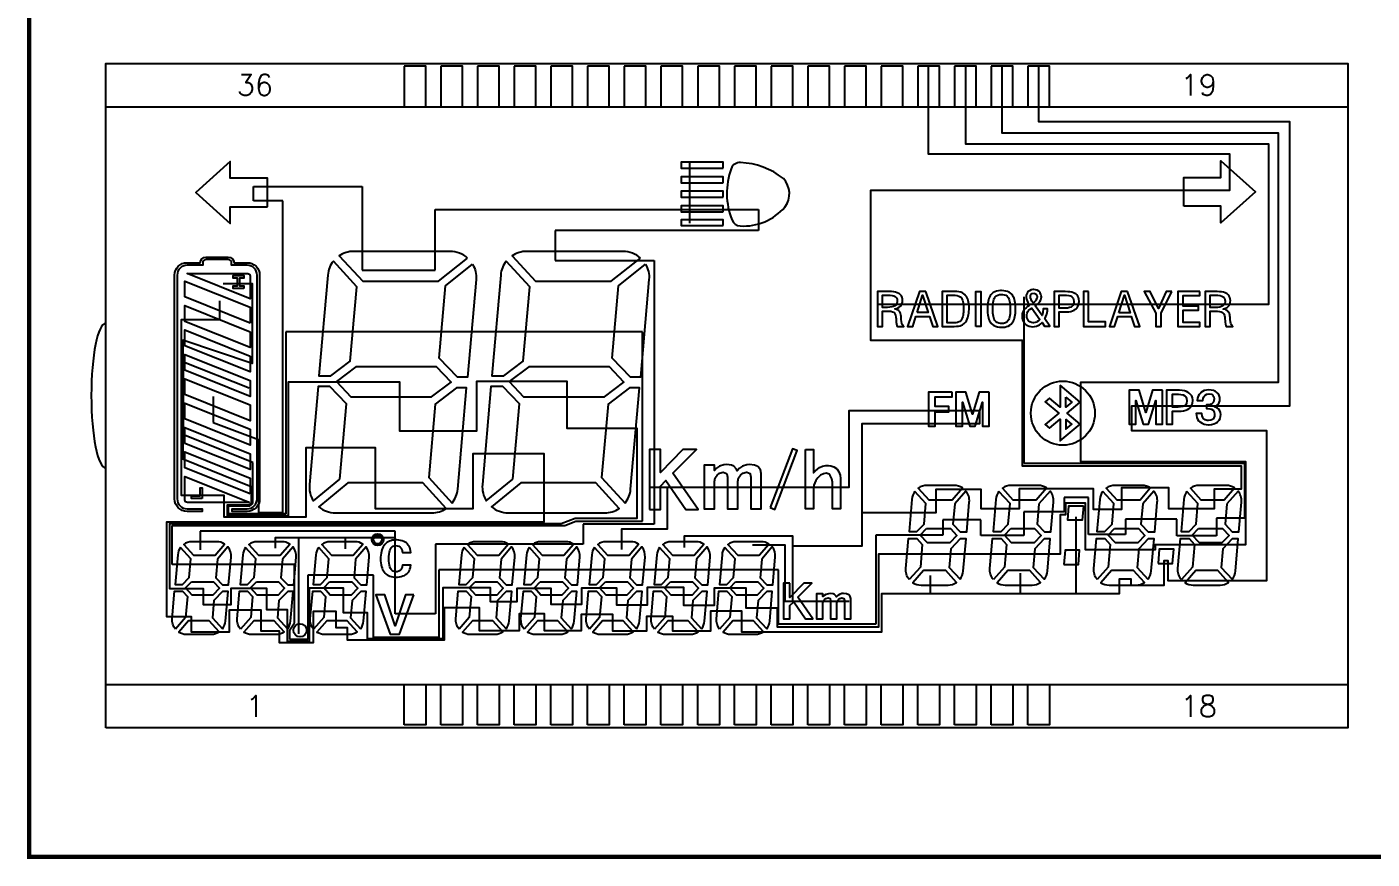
# Model space of a CAD drawing. Extents: x -1388 to 1427, y 183 to 486.
# Drawn here: x 1055.6 to 1148.7, y 219.3 to 276.9 of the extents above; entities that cross this region are included whole.
import ezdxf
from ezdxf.enums import TextEntityAlignment as Align

# ---------------------------------------------------------------- set-up
doc = ezdxf.new("R2010")
doc.units = 0
doc.header["$LTSCALE"] = 3
doc.layers.get('0').update_dxf_attribs({"linetype": 'CONTINUOUS'})
doc.layers.add('COM', color=2, linetype='CONTINUOUS')
doc.styles.add('ROMANS', font='romans.shx')

msp = doc.modelspace()

# ---------------------------------------------------------------- linework, layer by layer
for p, q in [((1061.035, 271.407), (1147.035, 271.407)), ((1061.035, 231.407), (1147.035, 231.407))]:
    msp.add_line(p, q)
for points, format in [([(1222.248, 219.474, 0.313, 0.313, 0), (1222.248, 334.392, 0.313, 0.313, 0), (1055.735, 334.392, 0.313, 0.313, 0), (1055.735, 219.474, 0.313, 0.313, 0)], "xyseb"), ([(1104.393, 263.56, 0.289603), (1104.956, 263.153, 0.235079), (1108.054, 264.464, 0.366318), (1107.947, 266.44, 0.156472), (1104.975, 267.544, 0.327663), (1104.335, 267.117, 0.184833)], "xyb"), ([(1066.667, 260.61), (1067.571, 260.61, -0.399786), (1067.98, 261), (1069.518, 261, -0.399786), (1069.928, 260.61), (1070.832, 260.61, -0.414214), (1071.692, 259.75), (1071.692, 244.25, -0.414214), (1070.832, 243.39), (1069.779, 243.39), (1069.779, 243.569), (1070.832, 243.569, 0.414214), (1071.513, 244.25), (1071.513, 259.75, 0.414214), (1070.832, 260.431), (1069.749, 260.431), (1069.749, 260.59, 0.414214), (1069.518, 260.821), (1067.98, 260.821, 0.414214), (1067.749, 260.59), (1067.749, 260.431), (1066.667, 260.431, 0.414214), (1065.986, 259.75), (1065.986, 244.25, 0.414214), (1066.667, 243.569), (1067.72, 243.569), (1067.72, 243.39), (1066.667, 243.39, -0.414214), (1065.807, 244.25), (1065.807, 259.75, -0.414214)], "xyb"), ([(1086.085, 260.931, 0.185305), (1084.884, 261.392), (1078.197, 261.392, 0.147908), (1077.201, 261.091), (1078.825, 259.32), (1084.064, 259.32)], "xyb"), ([(1098.057, 260.931, 0.185305), (1096.855, 261.392), (1090.168, 261.392, 0.147908), (1089.172, 261.091), (1090.796, 259.32), (1096.036, 259.32)], "xyb"), ([(1071.033, 259.688), (1071.033, 258.113), (1066.665, 259.856, -0.034785), (1066.688, 259.858), (1070.863, 259.858, -0.414214)], "xyb"), ([(1076.794, 260.718, 0.147873), (1076.407, 259.752), (1075.797, 252.784), (1076.617, 252.784), (1077.967, 253.801), (1078.417, 258.946)], "xyb"), ([(1086.434, 260.502, -0.155286), (1086.673, 259.439), (1086.081, 252.672), (1085.382, 252.672), (1084.117, 254.008), (1084.554, 259.003)], "xyb"), ([(1088.765, 260.718, 0.147873), (1088.378, 259.752), (1087.769, 252.784), (1088.589, 252.784), (1089.938, 253.801), (1090.389, 258.946)], "xyb"), ([(1098.406, 260.502, -0.155286), (1098.644, 259.439), (1098.052, 252.672), (1097.354, 252.672), (1096.089, 254.008), (1096.526, 259.003)], "xyb"), ([(1077.252, 245.629), (1077.707, 250.83), (1076.555, 252.046), (1075.733, 252.046), (1075.138, 245.244, 0.165051), (1075.412, 244.122)], "xyb"), ([(1085.017, 243.965, 0.147891), (1085.404, 244.931), (1086.016, 251.934), (1085.321, 251.934), (1083.838, 250.817), (1083.394, 245.737)], "xyb"), ([(1089.223, 245.629), (1089.678, 250.83), (1088.527, 252.046), (1087.704, 252.046), (1087.109, 245.244, 0.165051), (1087.383, 244.122)], "xyb"), ([(1096.989, 243.965, 0.147891), (1097.375, 244.931), (1097.988, 251.934), (1097.292, 251.934), (1095.81, 250.817), (1095.365, 245.737)], "xyb"), ([(1066.688, 244.009, -0.414214), (1066.518, 244.179), (1066.518, 245.817), (1070.96, 244.04, -0.154122), (1070.863, 244.009)], "xyb"), ([(1082.986, 245.363), (1077.8, 245.363), (1075.777, 243.707, 0.175427), (1076.927, 243.291), (1083.614, 243.291, 0.147891), (1084.61, 243.592)], "xyb"), ([(1094.958, 245.363), (1089.772, 245.363), (1087.749, 243.707, 0.175427), (1088.899, 243.291), (1095.586, 243.291, 0.147891), (1096.581, 243.592)], "xyb"), ([(1118.017, 244.197), (1119.625, 244.197), (1120.338, 245.022, 0.144169), (1119.763, 245.192), (1117.898, 245.192, 0.154794), (1117.286, 244.998)], "xyb"), ([(1123.842, 244.197), (1125.45, 244.197), (1126.163, 245.022, 0.144169), (1125.588, 245.192), (1123.723, 245.192, 0.154794), (1123.111, 244.998)], "xyb"), ([(1131.029, 244.197), (1132.637, 244.197), (1133.35, 245.022, 0.144169), (1132.775, 245.192), (1130.91, 245.192, 0.154794), (1130.299, 244.998)], "xyb"), ([(1136.854, 244.197), (1138.462, 244.197), (1139.175, 245.022, 0.144169), (1138.6, 245.192), (1136.735, 245.192, 0.154794), (1136.124, 244.998)], "xyb"), ([(1117.048, 244.766, 0.13972), (1116.841, 244.223), (1116.646, 241.992), (1117.195, 241.992), (1117.69, 242.512), (1117.814, 243.927)], "xyb"), ([(1119.81, 243.903), (1119.688, 242.508), (1120.19, 241.967), (1120.639, 241.967), (1120.821, 244.038, 0.195303), (1120.586, 244.801)], "xyb"), ([(1122.873, 244.766, 0.13972), (1122.666, 244.223), (1122.471, 241.992), (1123.02, 241.992), (1123.515, 242.512), (1123.639, 243.927)], "xyb"), ([(1125.635, 243.903), (1125.513, 242.508), (1126.015, 241.967), (1126.464, 241.967), (1126.646, 244.038, 0.195303), (1126.411, 244.801)], "xyb"), ([(1130.061, 244.766, 0.13972), (1129.853, 244.223), (1129.658, 241.992), (1130.207, 241.992), (1130.702, 242.512), (1130.826, 243.927)], "xyb"), ([(1132.822, 243.903), (1132.7, 242.508), (1133.202, 241.967), (1133.652, 241.967), (1133.833, 244.038, 0.195303), (1133.598, 244.801)], "xyb"), ([(1135.886, 244.766, 0.13972), (1135.678, 244.223), (1135.483, 241.992), (1136.032, 241.992), (1136.527, 242.512), (1136.651, 243.927)], "xyb"), ([(1138.647, 243.903), (1138.525, 242.508), (1139.027, 241.967), (1139.477, 241.967), (1139.658, 244.038, 0.195303), (1139.423, 244.801)], "xyb"), ([(1067.111, 240.366), (1068.602, 240.366), (1069.264, 241.132, 0.144169), (1068.73, 241.289), (1067.001, 241.289, 0.154794), (1066.434, 241.109)], "xyb"), ([(1071.618, 240.366), (1073.109, 240.366), (1073.77, 241.132, 0.144169), (1073.237, 241.289), (1071.507, 241.289, 0.154794), (1070.94, 241.109)], "xyb"), ([(1076.676, 240.366), (1078.167, 240.366), (1078.828, 241.132, 0.144169), (1078.295, 241.289), (1076.565, 241.289, 0.154794), (1075.998, 241.109)], "xyb"), ([(1086.75, 240.366), (1088.242, 240.366), (1088.903, 241.132, 0.144169), (1088.37, 241.289), (1086.64, 241.289, 0.154794), (1086.073, 241.109)], "xyb"), ([(1091.26, 240.366), (1092.751, 240.366), (1093.413, 241.132, 0.144169), (1092.879, 241.289), (1091.15, 241.289, 0.154794), (1090.582, 241.109)], "xyb"), ([(1095.77, 240.366), (1097.261, 240.366), (1097.923, 241.132, 0.144169), (1097.389, 241.289), (1095.66, 241.289, 0.154794), (1095.092, 241.109)], "xyb"), ([(1100.28, 240.366), (1101.771, 240.366), (1102.433, 241.132, 0.144169), (1101.899, 241.289), (1100.17, 241.289, 0.154794), (1099.602, 241.109)], "xyb"), ([(1104.789, 240.366), (1106.281, 240.366), (1106.942, 241.132, 0.144169), (1106.409, 241.289), (1104.679, 241.289, 0.154794), (1104.112, 241.109)], "xyb"), ([(1116.667, 238.672, -0.198685), (1116.423, 239.446), (1116.603, 241.505), (1117.194, 241.505), (1117.567, 241.104), (1117.429, 239.53)], "xyb"), ([(1120.175, 238.691, 0.147649), (1120.403, 239.261), (1120.597, 241.483), (1120.187, 241.483), (1119.538, 240.802), (1119.426, 239.514)], "xyb"), ([(1122.492, 238.672, -0.198685), (1122.248, 239.446), (1122.428, 241.505), (1123.019, 241.505), (1123.392, 241.104), (1123.254, 239.53)], "xyb"), ([(1126.228, 239.261), (1126.422, 241.483), (1126.012, 241.483), (1125.363, 240.802), (1125.251, 239.514), (1126, 238.691, 0.147649)], "xyb"), ([(1129.679, 238.672, -0.198685), (1129.435, 239.446), (1129.615, 241.505), (1130.206, 241.505), (1130.579, 241.104), (1130.441, 239.53)], "xyb"), ([(1133.187, 238.691, 0.147649), (1133.415, 239.261), (1133.609, 241.483), (1133.2, 241.483), (1132.551, 240.802), (1132.438, 239.514)], "xyb"), ([(1135.504, 238.672, -0.198685), (1135.26, 239.446), (1135.44, 241.505), (1136.031, 241.505), (1136.404, 241.104), (1136.266, 239.53)], "xyb"), ([(1139.012, 238.691, 0.147649), (1139.24, 239.261), (1139.434, 241.483), (1139.025, 241.483), (1138.376, 240.802), (1138.263, 239.514)], "xyb"), ([(1066.213, 240.895, 0.13972), (1066.02, 240.391), (1065.839, 238.322), (1066.348, 238.322), (1066.808, 238.804), (1066.923, 240.117)], "xyb"), ([(1068.774, 240.094), (1068.661, 238.8), (1069.127, 238.299), (1069.543, 238.299), (1069.711, 240.219, 0.195303), (1069.493, 240.927)], "xyb"), ([(1070.719, 240.895, 0.13972), (1070.527, 240.391), (1070.346, 238.322), (1070.855, 238.322), (1071.314, 238.804), (1071.429, 240.117)], "xyb"), ([(1073.28, 240.094), (1073.167, 238.8), (1073.633, 238.299), (1074.05, 238.299), (1074.218, 240.219, 0.195303), (1074, 240.927)], "xyb"), ([(1075.777, 240.895, 0.13972), (1075.585, 240.391), (1075.404, 238.322), (1075.913, 238.322), (1076.372, 238.804), (1076.487, 240.117)], "xyb"), ([(1078.338, 240.094), (1078.225, 238.8), (1078.691, 238.299), (1079.108, 238.299), (1079.276, 240.219, 0.195303), (1079.058, 240.927)], "xyb"), ([(1085.852, 240.895, 0.13972), (1085.659, 240.391), (1085.478, 238.322), (1085.987, 238.322), (1086.447, 238.804), (1086.562, 240.117)], "xyb"), ([(1088.413, 240.094), (1088.3, 238.8), (1088.766, 238.299), (1089.182, 238.299), (1089.35, 240.219, 0.195303), (1089.132, 240.927)], "xyb"), ([(1090.362, 240.895, 0.13972), (1090.169, 240.391), (1089.988, 238.322), (1090.497, 238.322), (1090.957, 238.804), (1091.072, 240.117)], "xyb"), ([(1092.923, 240.094), (1092.809, 238.8), (1093.276, 238.299), (1093.692, 238.299), (1093.86, 240.219, 0.195303), (1093.642, 240.927)], "xyb"), ([(1094.872, 240.895, 0.13972), (1094.679, 240.391), (1094.498, 238.322), (1095.007, 238.322), (1095.467, 238.804), (1095.581, 240.117)], "xyb"), ([(1097.433, 240.094), (1097.319, 238.8), (1097.785, 238.299), (1098.202, 238.299), (1098.37, 240.219, 0.195303), (1098.152, 240.927)], "xyb"), ([(1099.381, 240.895, 0.13972), (1099.189, 240.391), (1099.008, 238.322), (1099.517, 238.322), (1099.976, 238.804), (1100.091, 240.117)], "xyb"), ([(1101.942, 240.094), (1101.829, 238.8), (1102.295, 238.299), (1102.712, 238.299), (1102.88, 240.219, 0.195303), (1102.662, 240.927)], "xyb"), ([(1103.891, 240.895, 0.13972), (1103.699, 240.391), (1103.518, 238.322), (1104.027, 238.322), (1104.486, 238.804), (1104.601, 240.117)], "xyb"), ([(1106.452, 240.094), (1106.339, 238.8), (1106.805, 238.299), (1107.222, 238.299), (1107.39, 240.219, 0.195303), (1107.172, 240.927)], "xyb"), ([(1119.184, 239.287), (1117.657, 239.287), (1116.917, 238.454, 0.140856), (1117.48, 238.292), (1119.345, 238.292, 0.146889), (1119.93, 238.467)], "xyb"), ([(1125.009, 239.287), (1123.482, 239.287), (1122.742, 238.454, 0.140856), (1123.305, 238.292), (1125.17, 238.292, 0.146889), (1125.755, 238.467)], "xyb"), ([(1132.196, 239.287), (1130.669, 239.287), (1129.929, 238.454, 0.140856), (1130.492, 238.292), (1132.357, 238.292, 0.146889), (1132.942, 238.467)], "xyb"), ([(1138.021, 239.287), (1136.494, 239.287), (1135.754, 238.454, 0.140856), (1136.317, 238.292), (1138.182, 238.292, 0.146889), (1138.767, 238.467)], "xyb"), ([(1065.859, 235.242, -0.198685), (1065.633, 235.96), (1065.8, 237.87), (1066.348, 237.87), (1066.694, 237.498), (1066.566, 236.039)], "xyb"), ([(1069.112, 235.26, 0.147649), (1069.324, 235.789), (1069.504, 237.85), (1069.124, 237.85), (1068.522, 237.218), (1068.418, 236.023)], "xyb"), ([(1070.365, 235.242, -0.198685), (1070.139, 235.96), (1070.306, 237.87), (1070.854, 237.87), (1071.2, 237.498), (1071.072, 236.039)], "xyb"), ([(1073.619, 235.26, 0.147649), (1073.83, 235.789), (1074.01, 237.85), (1073.631, 237.85), (1073.029, 237.218), (1072.924, 236.023)], "xyb"), ([(1075.423, 235.242, -0.198685), (1075.197, 235.96), (1075.364, 237.87), (1075.912, 237.87), (1076.258, 237.498), (1076.13, 236.039)], "xyb"), ([(1078.677, 235.26, 0.147649), (1078.888, 235.789), (1079.068, 237.85), (1078.688, 237.85), (1078.087, 237.218), (1077.982, 236.023)], "xyb"), ([(1085.498, 235.242, -0.198685), (1085.272, 235.96), (1085.439, 237.87), (1085.987, 237.87), (1086.333, 237.498), (1086.205, 236.039)], "xyb"), ([(1088.751, 235.26, 0.147649), (1088.963, 235.789), (1089.143, 237.85), (1088.763, 237.85), (1088.161, 237.218), (1088.057, 236.023)], "xyb"), ([(1090.008, 235.242, -0.198685), (1089.782, 235.96), (1089.949, 237.87), (1090.497, 237.87), (1090.843, 237.498), (1090.715, 236.039)], "xyb"), ([(1093.261, 235.26, 0.147649), (1093.473, 235.789), (1093.653, 237.85), (1093.273, 237.85), (1092.671, 237.218), (1092.567, 236.023)], "xyb"), ([(1094.517, 235.242, -0.198685), (1094.291, 235.96), (1094.458, 237.87), (1095.007, 237.87), (1095.352, 237.498), (1095.225, 236.039)], "xyb"), ([(1097.771, 235.26, 0.147649), (1097.982, 235.789), (1098.163, 237.85), (1097.783, 237.85), (1097.181, 237.218), (1097.076, 236.023)], "xyb"), ([(1099.027, 235.242, -0.198685), (1098.801, 235.96), (1098.968, 237.87), (1099.516, 237.87), (1099.862, 237.498), (1099.734, 236.039)], "xyb"), ([(1102.281, 235.26, 0.147649), (1102.492, 235.789), (1102.672, 237.85), (1102.293, 237.85), (1101.691, 237.218), (1101.586, 236.023)], "xyb"), ([(1103.537, 235.242, -0.198685), (1103.311, 235.96), (1103.478, 237.87), (1104.026, 237.87), (1104.372, 237.498), (1104.244, 236.039)], "xyb"), ([(1106.791, 235.26, 0.147649), (1107.002, 235.789), (1107.182, 237.85), (1106.802, 237.85), (1106.2, 237.218), (1106.096, 236.023)], "xyb"), ([(1068.193, 235.813), (1066.777, 235.813), (1066.091, 235.04, 0.140856), (1066.613, 234.89), (1068.343, 234.89, 0.146889), (1068.885, 235.053)], "xyb"), ([(1072.7, 235.813), (1071.284, 235.813), (1070.597, 235.04, 0.140856), (1071.12, 234.89), (1072.849, 234.89, 0.146889), (1073.392, 235.053)], "xyb"), ([(1077.758, 235.813), (1076.342, 235.813), (1075.655, 235.04, 0.140856), (1076.178, 234.89), (1077.907, 234.89, 0.146889), (1078.45, 235.053)], "xyb"), ([(1087.832, 235.813), (1086.416, 235.813), (1085.73, 235.04, 0.140856), (1086.252, 234.89), (1087.982, 234.89, 0.146889), (1088.524, 235.053)], "xyb"), ([(1092.342, 235.813), (1090.926, 235.813), (1090.24, 235.04, 0.140856), (1090.762, 234.89), (1092.492, 234.89, 0.146889), (1093.034, 235.053)], "xyb"), ([(1096.852, 235.813), (1095.436, 235.813), (1094.749, 235.04, 0.140856), (1095.272, 234.89), (1097.002, 234.89, 0.146889), (1097.544, 235.053)], "xyb"), ([(1101.362, 235.813), (1099.946, 235.813), (1099.259, 235.04, 0.140856), (1099.782, 234.89), (1101.511, 234.89, 0.146889), (1102.054, 235.053)], "xyb"), ([(1105.871, 235.813), (1104.455, 235.813), (1103.769, 235.04, 0.140856), (1104.292, 234.89), (1106.021, 234.89, 0.146889), (1106.563, 235.053)], "xyb")]:
    msp.add_lwpolyline(points, format=format, close=True)
for points in [[(1061.035, 228.407), (1061.035, 274.407), (1147.035, 274.407), (1147.035, 228.407)], [(1081.695, 274.207), (1081.695, 271.407), (1083.195, 271.407), (1083.195, 274.207)], [(1084.235, 274.207), (1084.235, 271.407), (1085.735, 271.407), (1085.735, 274.207)], [(1086.775, 274.207), (1086.775, 271.407), (1088.275, 271.407), (1088.275, 274.207)], [(1089.315, 274.207), (1089.315, 271.407), (1090.815, 271.407), (1090.815, 274.207)], [(1091.855, 274.207), (1091.855, 271.407), (1093.355, 271.407), (1093.355, 274.207)], [(1094.395, 274.207), (1094.395, 271.407), (1095.895, 271.407), (1095.895, 274.207)], [(1096.935, 274.207), (1096.935, 271.407), (1098.435, 271.407), (1098.435, 274.207)], [(1099.475, 274.207), (1099.475, 271.407), (1100.975, 271.407), (1100.975, 274.207)], [(1102.015, 274.207), (1102.015, 271.407), (1103.515, 271.407), (1103.515, 274.207)], [(1104.555, 274.207), (1104.555, 271.407), (1106.055, 271.407), (1106.055, 274.207)], [(1107.095, 274.207), (1107.095, 271.407), (1108.595, 271.407), (1108.595, 274.207)], [(1109.635, 274.207), (1109.635, 271.407), (1111.135, 271.407), (1111.135, 274.207)], [(1112.175, 274.207), (1112.175, 271.407), (1113.675, 271.407), (1113.675, 274.207)], [(1114.715, 274.207), (1114.715, 271.407), (1116.215, 271.407), (1116.215, 274.207)], [(1117.255, 274.207), (1117.255, 271.407), (1118.755, 271.407), (1118.755, 274.207)], [(1119.795, 274.207), (1119.795, 271.407), (1121.295, 271.407), (1121.295, 274.207)], [(1122.335, 274.207), (1122.335, 271.407), (1123.835, 271.407), (1123.835, 274.207)], [(1124.875, 274.207), (1124.875, 271.407), (1126.375, 271.407), (1126.375, 274.207)], [(1072.228, 264.474), (1072.228, 266.457), (1069.66, 266.457), (1069.66, 267.61), (1067.264, 265.465), (1069.66, 263.321), (1069.66, 264.474)], [(1103.787, 267.159), (1103.787, 267.559), (1100.873, 267.559), (1100.873, 267.159)], [(1135.663, 264.518), (1135.663, 266.501), (1138.231, 266.501), (1138.231, 267.654), (1140.627, 265.51), (1138.231, 263.365), (1138.231, 264.518)], [(1103.787, 266.145), (1103.787, 266.545), (1100.873, 266.545), (1100.873, 266.145)], [(1103.787, 265.15), (1103.787, 265.55), (1100.873, 265.55), (1100.873, 265.15)], [(1103.787, 264.139), (1103.787, 264.539), (1100.873, 264.539), (1100.873, 264.139)], [(1103.787, 263.18), (1103.787, 263.58), (1100.873, 263.58), (1100.873, 263.18)], [(1071.033, 256.424), (1066.518, 258.235), (1066.518, 259.331), (1071.033, 257.52)], [(1070.606, 258.831), (1069.867, 258.831), (1069.867, 259.002), (1070.153, 259.002), (1070.153, 259.54), (1069.867, 259.54), (1069.867, 259.713), (1070.606, 259.713), (1070.606, 259.54), (1070.287, 259.54), (1070.287, 259.002), (1070.606, 259.002)], [(1115.268, 258.619), (1114.457, 258.619), (1114.457, 256.198), (1114.804, 256.198), (1114.804, 257.264), (1115.11, 257.264), (1115.226, 257.262), (1115.377, 257.246), (1115.497, 257.217), (1115.584, 257.175), (1115.612, 257.153), (1115.672, 257.077), (1115.713, 256.973), (1115.738, 256.842), (1115.74, 256.827), (1115.748, 256.726), (1115.757, 256.599), (1115.764, 256.501), (1115.782, 256.368), (1115.807, 256.268), (1115.841, 256.198), (1116.287, 256.198), (1116.237, 256.243), (1116.194, 256.311), (1116.159, 256.407), (1116.131, 256.533), (1116.113, 256.687), (1116.112, 256.711), (1116.101, 256.834), (1116.093, 256.929), (1116.084, 256.984), (1116.053, 257.105), (1116.004, 257.205), (1115.938, 257.282), (1115.932, 257.288), (1115.834, 257.352), (1115.71, 257.393), (1115.668, 257.405), (1115.727, 257.418), (1115.858, 257.466), (1115.968, 257.527), (1116.055, 257.6), (1116.103, 257.661), (1116.154, 257.757), (1116.184, 257.868), (1116.195, 257.993), (1116.189, 258.09), (1116.163, 258.204), (1116.116, 258.306), (1116.05, 258.393), (1115.965, 258.465), (1115.933, 258.484), (1115.834, 258.533), (1115.717, 258.57), (1115.584, 258.597), (1115.434, 258.613)], [(1115.225, 258.363), (1115.332, 258.36), (1115.479, 258.343), (1115.598, 258.311), (1115.69, 258.265), (1115.71, 258.25), (1115.778, 258.174), (1115.818, 258.075), (1115.832, 257.953), (1115.829, 257.897), (1115.804, 257.786), (1115.751, 257.695), (1115.673, 257.625), (1115.581, 257.579), (1115.465, 257.545), (1115.325, 257.525), (1115.16, 257.517), (1114.804, 257.517), (1114.804, 258.363)], [(1117.807, 258.619), (1117.367, 258.619), (1116.542, 256.198), (1116.903, 256.198), (1117.12, 256.89), (1118.056, 256.89), (1118.283, 256.198), (1118.642, 256.198)], [(1117.202, 257.153), (1117.588, 258.368), (1117.972, 257.153)], [(1119.802, 258.619), (1118.944, 258.619), (1118.944, 256.198), (1119.728, 256.198), (1119.78, 256.199), (1119.94, 256.205), (1120.075, 256.221), (1120.181, 256.244), (1120.234, 256.261), (1120.351, 256.317), (1120.458, 256.396), (1120.48, 256.416), (1120.556, 256.498), (1120.621, 256.592), (1120.677, 256.699), (1120.721, 256.817), (1120.722, 256.82), (1120.748, 256.912), (1120.767, 257.012), (1120.784, 257.119), (1120.795, 257.234), (1120.802, 257.357), (1120.803, 257.488), (1120.803, 257.491), (1120.8, 257.629), (1120.789, 257.76), (1120.769, 257.88), (1120.743, 257.991), (1120.709, 258.093), (1120.666, 258.185), (1120.618, 258.268), (1120.56, 258.342), (1120.528, 258.376), (1120.44, 258.45), (1120.338, 258.511), (1120.223, 258.558), (1120.095, 258.591), (1119.955, 258.611)], [(1119.71, 258.365), (1119.842, 258.361), (1119.983, 258.338), (1120.101, 258.3), (1120.196, 258.246), (1120.269, 258.174), (1120.275, 258.166), (1120.313, 258.102), (1120.345, 258.024), (1120.371, 257.931), (1120.391, 257.822), (1120.406, 257.698), (1120.415, 257.559), (1120.418, 257.405), (1120.417, 257.317), (1120.412, 257.189), (1120.403, 257.076), (1120.389, 256.977), (1120.371, 256.892), (1120.334, 256.778), (1120.284, 256.677), (1120.222, 256.59), (1120.162, 256.536), (1120.046, 256.482), (1120.006, 256.471), (1119.881, 256.453), (1119.722, 256.447), (1119.298, 256.447), (1119.298, 258.365)], [(1121.262, 256.198), (1121.262, 258.619), (1121.624, 258.619), (1121.624, 256.198)], [(1123.05, 258.675), (1122.981, 258.674), (1122.834, 258.661), (1122.702, 258.633), (1122.583, 258.591), (1122.478, 258.534), (1122.386, 258.463), (1122.308, 258.379), (1122.26, 258.309), (1122.217, 258.228), (1122.181, 258.138), (1122.149, 258.04), (1122.124, 257.933), (1122.105, 257.815), (1122.09, 257.689), (1122.082, 257.554), (1122.079, 257.409), (1122.082, 257.269), (1122.09, 257.134), (1122.105, 257.007), (1122.124, 256.89), (1122.149, 256.782), (1122.181, 256.683), (1122.217, 256.593), (1122.261, 256.513), (1122.309, 256.441), (1122.343, 256.399), (1122.428, 256.32), (1122.526, 256.255), (1122.637, 256.206), (1122.762, 256.169), (1122.9, 256.147), (1123.05, 256.141), (1123.12, 256.142), (1123.268, 256.156), (1123.4, 256.182), (1123.519, 256.225), (1123.625, 256.281), (1123.717, 256.352), (1123.794, 256.436), (1123.841, 256.507), (1123.884, 256.586), (1123.92, 256.674), (1123.951, 256.774), (1123.975, 256.881), (1123.995, 256.999), (1124.009, 257.125), (1124.017, 257.262), (1124.019, 257.409), (1124.019, 257.41), (1124.017, 257.556), (1124.009, 257.692), (1123.994, 257.819), (1123.975, 257.936), (1123.951, 258.044), (1123.919, 258.143), (1123.884, 258.232), (1123.841, 258.312), (1123.794, 258.381), (1123.762, 258.421), (1123.678, 258.499), (1123.579, 258.562), (1123.467, 258.612), (1123.342, 258.647), (1123.204, 258.669)], [(1123.05, 256.398), (1122.99, 256.399), (1122.857, 256.419), (1122.745, 256.463), (1122.654, 256.528), (1122.582, 256.615), (1122.571, 256.634), (1122.539, 256.704), (1122.51, 256.789), (1122.488, 256.885), (1122.471, 256.997), (1122.458, 257.12), (1122.45, 257.258), (1122.448, 257.409), (1122.448, 257.457), (1122.452, 257.603), (1122.461, 257.736), (1122.476, 257.856), (1122.495, 257.962), (1122.52, 258.055), (1122.548, 258.135), (1122.582, 258.201), (1122.608, 258.238), (1122.688, 258.316), (1122.788, 258.371), (1122.909, 258.404), (1123.05, 258.416), (1123.107, 258.415), (1123.242, 258.395), (1123.356, 258.353), (1123.447, 258.29), (1123.519, 258.205), (1123.53, 258.185), (1123.562, 258.115), (1123.59, 258.033), (1123.612, 257.935), (1123.629, 257.825), (1123.641, 257.699), (1123.65, 257.561), (1123.652, 257.409), (1123.651, 257.35), (1123.647, 257.203), (1123.638, 257.07), (1123.623, 256.949), (1123.604, 256.844), (1123.58, 256.752), (1123.552, 256.673), (1123.519, 256.61), (1123.494, 256.575), (1123.414, 256.497), (1123.314, 256.442), (1123.194, 256.409)], [(1125.283, 258.746), (1125.214, 258.744), (1125.094, 258.719), (1124.988, 258.672), (1124.896, 258.603), (1124.854, 258.555), (1124.796, 258.461), (1124.76, 258.351), (1124.748, 258.229), (1124.75, 258.188), (1124.771, 258.079), (1124.816, 257.958), (1124.866, 257.858), (1124.928, 257.757), (1124.996, 257.667), (1124.956, 257.643), (1124.845, 257.57), (1124.749, 257.495), (1124.668, 257.416), (1124.603, 257.336), (1124.556, 257.258), (1124.513, 257.153), (1124.486, 257.04), (1124.477, 256.919), (1124.477, 256.91), (1124.486, 256.786), (1124.512, 256.671), (1124.552, 256.566), (1124.608, 256.47), (1124.681, 256.384), (1124.76, 256.315), (1124.857, 256.254), (1124.965, 256.211), (1125.082, 256.185), (1125.21, 256.176), (1125.218, 256.176), (1125.34, 256.185), (1125.46, 256.211), (1125.573, 256.251), (1125.578, 256.254), (1125.683, 256.31), (1125.78, 256.381), (1125.857, 256.458), (1126.034, 256.22), (1126.397, 256.22), (1126.037, 256.716), (1126.075, 256.779), (1126.126, 256.884), (1126.168, 257.002), (1126.179, 257.043), (1126.203, 257.153), (1126.222, 257.269), (1126.236, 257.404), (1125.935, 257.404), (1125.932, 257.359), (1125.919, 257.24), (1125.901, 257.131), (1125.881, 257.038), (1125.858, 256.954), (1125.373, 257.626), (1125.443, 257.669), (1125.542, 257.745), (1125.626, 257.825), (1125.695, 257.909), (1125.704, 257.923), (1125.76, 258.027), (1125.794, 258.138), (1125.806, 258.254), (1125.803, 258.303), (1125.78, 258.418), (1125.731, 258.52), (1125.657, 258.609), (1125.622, 258.639), (1125.523, 258.699), (1125.409, 258.735)], [(1125.277, 258.498), (1125.356, 258.487), (1125.447, 258.43), (1125.49, 258.36), (1125.51, 258.244), (1125.508, 258.227), (1125.488, 258.119), (1125.436, 258.014), (1125.405, 257.974), (1125.327, 257.891), (1125.236, 257.823), (1125.213, 257.855), (1125.147, 257.955), (1125.096, 258.052), (1125.062, 258.141), (1125.044, 258.241), (1125.058, 258.342), (1125.107, 258.431), (1125.162, 258.473)], [(1127.464, 258.608), (1126.685, 258.608), (1126.685, 256.187), (1127.039, 256.187), (1127.039, 257.196), (1127.477, 257.196), (1127.558, 257.197), (1127.71, 257.209), (1127.848, 257.234), (1127.972, 257.27), (1128.081, 257.32), (1128.175, 257.381), (1128.21, 257.409), (1128.284, 257.489), (1128.342, 257.58), (1128.382, 257.684), (1128.406, 257.8), (1128.415, 257.927), (1128.415, 257.946), (1128.404, 258.073), (1128.376, 258.188), (1128.329, 258.289), (1128.266, 258.374), (1128.185, 258.445), (1128.136, 258.477), (1128.036, 258.524), (1127.918, 258.561), (1127.784, 258.587), (1127.631, 258.602)], [(1127.448, 258.355), (1127.553, 258.353), (1127.7, 258.335), (1127.818, 258.303), (1127.909, 258.255), (1127.935, 258.233), (1127.998, 258.155), (1128.036, 258.055), (1128.049, 257.931), (1128.045, 257.853), (1128.021, 257.74), (1127.977, 257.646), (1127.91, 257.573), (1127.863, 257.541), (1127.757, 257.496), (1127.626, 257.469), (1127.469, 257.459), (1127.039, 257.459), (1127.039, 258.355)], [(1129.08, 258.608), (1128.725, 258.608), (1128.725, 256.187), (1130.237, 256.187), (1130.237, 256.518), (1129.08, 256.518)], [(1131.781, 258.608), (1131.34, 258.608), (1130.517, 256.187), (1130.876, 256.187), (1131.093, 256.88), (1132.029, 256.88), (1132.256, 256.187), (1132.616, 256.187)], [(1131.177, 257.143), (1131.561, 258.357), (1131.947, 257.143)], [(1134.836, 258.608), (1134.449, 258.608), (1133.918, 257.44), (1133.342, 258.608), (1132.919, 258.608), (1133.734, 257.124), (1133.734, 256.187), (1134.092, 256.187), (1134.092, 257.124)], [(1136.77, 258.608), (1135.264, 258.608), (1135.264, 256.187), (1136.782, 256.187), (1136.782, 256.46), (1135.614, 256.46), (1135.614, 257.324), (1136.694, 257.324), (1136.694, 257.588), (1135.614, 257.588), (1135.614, 258.338), (1136.77, 258.338)], [(1137.968, 258.608), (1137.15, 258.608), (1137.15, 256.187), (1137.497, 256.187), (1137.497, 257.254), (1137.88, 257.254), (1137.997, 257.251), (1138.147, 257.236), (1138.266, 257.206), (1138.354, 257.165), (1138.381, 257.143), (1138.441, 257.066), (1138.483, 256.963), (1138.508, 256.832), (1138.511, 256.817), (1138.519, 256.716), (1138.528, 256.589), (1138.535, 256.491), (1138.553, 256.358), (1138.577, 256.258), (1138.612, 256.187), (1139.057, 256.187), (1139.008, 256.233), (1138.965, 256.3), (1138.929, 256.396), (1138.902, 256.522), (1138.884, 256.677), (1138.883, 256.701), (1138.872, 256.824), (1138.864, 256.919), (1138.855, 256.974), (1138.823, 257.094), (1138.774, 257.195), (1138.708, 257.272), (1138.703, 257.278), (1138.604, 257.341), (1138.48, 257.383), (1138.382, 257.397), (1138.427, 257.408), (1138.558, 257.456), (1138.668, 257.516), (1138.755, 257.59), (1138.803, 257.65), (1138.855, 257.747), (1138.884, 257.857), (1138.894, 257.983), (1138.889, 258.079), (1138.863, 258.194), (1138.817, 258.296), (1138.75, 258.383), (1138.665, 258.455), (1138.634, 258.474), (1138.534, 258.522), (1138.417, 258.56), (1138.284, 258.587), (1138.134, 258.602)], [(1137.925, 258.353), (1138.032, 258.349), (1138.18, 258.332), (1138.298, 258.3), (1138.39, 258.254), (1138.411, 258.24), (1138.478, 258.164), (1138.518, 258.065), (1138.532, 257.943), (1138.529, 257.887), (1138.504, 257.776), (1138.451, 257.685), (1138.373, 257.615), (1138.281, 257.569), (1138.165, 257.535), (1138.024, 257.514), (1137.893, 257.507), (1137.497, 257.507), (1137.497, 258.353)], [(1071.033, 255.831), (1071.033, 254.735), (1066.518, 256.546), (1066.518, 257.642)], [(1125.488, 256.5), (1125.377, 256.46), (1125.26, 256.446), (1125.234, 256.447), (1125.119, 256.467), (1125.018, 256.513), (1124.928, 256.587), (1124.901, 256.619), (1124.841, 256.712), (1124.806, 256.816), (1124.793, 256.932), (1124.8, 257.016), (1124.828, 257.125), (1124.88, 257.225), (1124.885, 257.233), (1124.951, 257.316), (1125.038, 257.394), (1125.137, 257.463), (1125.703, 256.678), (1125.683, 256.655), (1125.599, 256.572), (1125.505, 256.509)], [(1071.033, 254.142), (1071.033, 253.046), (1066.518, 254.857), (1066.518, 255.953)], [(1066.518, 253.168), (1066.518, 254.264), (1071.033, 252.453), (1071.033, 251.356)], [(1077.997, 251.328), (1083.597, 251.328), (1084.938, 252.338), (1083.931, 253.401), (1078.354, 253.401), (1077, 252.38)], [(1089.968, 251.328), (1095.569, 251.328), (1096.909, 252.338), (1095.902, 253.401), (1090.326, 253.401), (1088.971, 252.38)], [(1071.033, 250.763), (1071.033, 249.667), (1066.518, 251.478), (1066.518, 252.574)], [(1119.624, 251.649), (1117.993, 251.649), (1117.993, 249.292), (1118.466, 249.292), (1118.466, 250.282), (1119.412, 250.282), (1119.412, 250.654), (1118.466, 250.654), (1118.466, 251.324), (1119.624, 251.324)], [(1122.195, 251.649), (1121.509, 251.649), (1121.047, 250.118), (1121.035, 250.118), (1120.574, 251.649), (1119.888, 251.649), (1119.888, 249.292), (1120.348, 249.292), (1120.348, 250.946), (1120.355, 250.946), (1120.858, 249.292), (1121.224, 249.292), (1121.727, 250.946), (1121.735, 250.946), (1121.735, 249.292), (1122.195, 249.292)], [(1127.117, 252.119), (1127.117, 250.606), (1126.37, 251.237), (1126.076, 250.986), (1127.014, 250.194), (1126.076, 249.402), (1126.37, 249.151), (1127.117, 249.782), (1127.117, 248.269), (1128.498, 249.439), (1127.604, 250.194), (1128.498, 250.949)], [(1134.195, 251.778), (1133.508, 251.778), (1133.047, 250.247), (1133.035, 250.247), (1132.574, 251.778), (1131.887, 251.778), (1131.887, 249.42), (1132.348, 249.42), (1132.348, 251.075), (1132.355, 251.075), (1132.858, 249.42), (1133.224, 249.42), (1133.727, 251.075), (1133.734, 251.075), (1133.734, 249.42), (1134.195, 249.42)], [(1135.372, 251.778), (1134.471, 251.778), (1134.471, 249.42), (1134.883, 249.42), (1134.883, 250.328), (1135.355, 250.328), (1135.479, 250.333), (1135.647, 250.353), (1135.798, 250.392), (1135.93, 250.449), (1136.043, 250.523), (1136.092, 250.565), (1136.178, 250.667), (1136.239, 250.783), (1136.276, 250.912), (1136.288, 251.053), (1136.286, 251.123), (1136.261, 251.259), (1136.214, 251.381), (1136.14, 251.491), (1136.044, 251.585), (1135.979, 251.631), (1135.853, 251.696), (1135.71, 251.742), (1135.549, 251.77)], [(1135.291, 251.495), (1135.467, 251.483), (1135.615, 251.451), (1135.734, 251.402), (1135.747, 251.393), (1135.819, 251.314), (1135.861, 251.202), (1135.875, 251.053), (1135.875, 251.024), (1135.855, 250.881), (1135.807, 250.777), (1135.731, 250.704), (1135.722, 250.699), (1135.599, 250.651), (1135.448, 250.622), (1135.268, 250.613), (1134.883, 250.613), (1134.883, 251.495)], [(1137.397, 251.805), (1137.394, 251.805), (1137.23, 251.793), (1137.085, 251.757), (1136.956, 251.696), (1136.847, 251.611), (1136.813, 251.579), (1136.729, 251.479), (1136.666, 251.364), (1136.621, 251.237), (1136.592, 251.074), (1136.991, 251.074), (1137.011, 251.208), (1137.053, 251.326), (1137.119, 251.421), (1137.145, 251.445), (1137.258, 251.502), (1137.413, 251.522), (1137.426, 251.522), (1137.576, 251.497), (1137.676, 251.431), (1137.688, 251.419), (1137.746, 251.317), (1137.766, 251.189), (1137.754, 251.063), (1137.713, 250.95), (1137.643, 250.865), (1137.568, 250.815), (1137.438, 250.776), (1137.246, 250.76), (1137.246, 250.505), (1137.285, 250.505), (1137.459, 250.492), (1137.594, 250.457), (1137.692, 250.401), (1137.731, 250.357), (1137.781, 250.251), (1137.799, 250.117), (1137.787, 249.98), (1137.751, 249.864), (1137.69, 249.779), (1137.654, 249.75), (1137.534, 249.695), (1137.38, 249.677), (1137.287, 249.682), (1137.153, 249.721), (1137.051, 249.795), (1137.038, 249.807), (1136.977, 249.892), (1136.941, 250.01), (1136.927, 250.179), (1136.529, 250.179), (1136.539, 250.027), (1136.568, 249.891), (1136.618, 249.772), (1136.69, 249.671), (1136.782, 249.587), (1136.813, 249.563), (1136.932, 249.489), (1137.068, 249.435), (1137.216, 249.403), (1137.38, 249.393), (1137.428, 249.393), (1137.588, 249.409), (1137.736, 249.444), (1137.87, 249.499), (1137.993, 249.573), (1138.032, 249.608), (1138.118, 249.709), (1138.179, 249.824), (1138.216, 249.951), (1138.229, 250.09), (1138.229, 250.1), (1138.213, 250.237), (1138.168, 250.362), (1138.094, 250.471), (1138.008, 250.543), (1137.879, 250.611), (1137.783, 250.637), (1137.838, 250.66), (1137.968, 250.735), (1138.062, 250.824), (1138.118, 250.928), (1138.153, 251.055), (1138.164, 251.202), (1138.159, 251.282), (1138.125, 251.409), (1138.059, 251.524), (1137.962, 251.625), (1137.956, 251.629), (1137.847, 251.707), (1137.716, 251.762), (1137.566, 251.794)], [(1071.033, 249.074), (1071.033, 247.978), (1066.518, 249.789), (1066.518, 250.884)], [(1127.498, 251.296), (1127.908, 250.949), (1127.498, 250.603)], [(1127.498, 249.785), (1127.498, 249.091), (1127.908, 249.439)], [(1066.518, 248.1), (1066.518, 249.196), (1071.033, 247.385), (1071.033, 246.289)], [(1107.036, 243.653), (1107.358, 243.531), (1108.906, 247.604), (1108.583, 247.727)], [(1071.033, 244.6), (1066.518, 246.41), (1066.518, 247.506), (1071.033, 245.696)], [(1098.685, 243.523), (1099.43, 243.523), (1099.43, 245.147), (1099.808, 245.522), (1101.188, 243.523), (1102.039, 243.523), (1100.288, 246.04), (1101.93, 247.671), (1100.978, 247.671), (1099.43, 246.082), (1099.43, 247.671), (1098.685, 247.671)], [(1109.48, 247.677), (1110.038, 247.677), (1110.038, 246.05), (1110.151, 246.187), (1110.329, 246.343), (1110.45, 246.426), (1110.645, 246.52), (1110.885, 246.57), (1111.068, 246.579), (1111.228, 246.554), (1111.451, 246.48), (1111.629, 246.354), (1111.661, 246.319), (1111.794, 246.126), (1111.872, 245.903), (1111.895, 245.673), (1111.895, 243.559), (1111.337, 243.559), (1111.337, 245.403), (1111.304, 245.647), (1111.214, 245.836), (1111.19, 245.865), (1111.118, 245.966), (1110.915, 246.029), (1110.716, 245.997), (1110.525, 245.894), (1110.339, 245.721), (1110.204, 245.53), (1110.057, 245.211), (1110.038, 244.967), (1110.038, 243.559), (1109.48, 243.559)], [(1105.597, 246.638), (1105.407, 246.624), (1105.12, 246.529), (1104.912, 246.384), (1104.743, 246.21), (1104.697, 246.321), (1104.52, 246.527), (1104.357, 246.595), (1104.04, 246.638), (1103.826, 246.621), (1103.529, 246.53), (1103.321, 246.384), (1103.171, 246.229), (1103.171, 246.586), (1102.453, 246.586), (1102.453, 243.559), (1103.171, 243.559), (1103.171, 245.417), (1103.173, 245.464), (1103.228, 245.711), (1103.364, 245.903), (1103.529, 246.036), (1103.776, 246.107), (1103.783, 246.107), (1104.019, 246.007), (1104.022, 246), (1104.077, 245.759), (1104.077, 243.559), (1104.795, 243.559), (1104.795, 245.417), (1104.797, 245.464), (1104.852, 245.711), (1104.985, 245.903), (1105.152, 246.036), (1105.4, 246.107), (1105.407, 246.107), (1105.643, 246.007), (1105.646, 246), (1105.701, 245.759), (1105.701, 243.559), (1106.419, 243.559), (1106.419, 245.949), (1106.416, 246.004), (1106.358, 246.266), (1106.213, 246.472), (1106.188, 246.491), (1105.939, 246.602)], [(1067.714, 244.292), (1066.976, 244.292), (1066.976, 244.464), (1067.576, 244.464), (1067.576, 245.018), (1067.714, 245.018)], [(1128.722, 243.775), (1128.634, 242.775), (1127.631, 242.775), (1127.718, 243.775)], [(1117.86, 242.209), (1119.512, 242.209), (1119.961, 241.727), (1119.473, 241.214), (1117.918, 241.214), (1117.421, 241.748)], [(1123.685, 242.209), (1125.337, 242.209), (1125.786, 241.727), (1125.298, 241.214), (1123.743, 241.214), (1123.246, 241.748)], [(1130.872, 242.209), (1132.524, 242.209), (1132.973, 241.727), (1132.485, 241.214), (1130.93, 241.214), (1130.433, 241.748)], [(1136.697, 242.209), (1138.349, 242.209), (1138.798, 241.727), (1138.31, 241.214), (1136.755, 241.214), (1136.258, 241.748)], [(1081.485, 240.855), (1081.537, 240.764), (1081.568, 240.654), (1081.581, 240.552), (1082.147, 240.552), (1082.133, 240.672), (1082.11, 240.783), (1082.078, 240.885), (1082.035, 240.977), (1081.982, 241.062), (1081.919, 241.136), (1081.846, 241.203), (1081.761, 241.26), (1081.668, 241.308), (1081.564, 241.348), (1081.451, 241.378), (1081.327, 241.4), (1081.194, 241.412), (1081.095, 241.416), (1080.98, 241.406), (1080.872, 241.388), (1080.77, 241.362), (1080.675, 241.326), (1080.587, 241.282), (1080.505, 241.231), (1080.431, 241.169), (1080.363, 241.098), (1080.301, 241.02), (1080.246, 240.932), (1080.2, 240.836), (1080.158, 240.731), (1080.125, 240.618), (1080.098, 240.495), (1080.077, 240.364), (1080.064, 240.224), (1080.057, 240.107), (1080.065, 239.963), (1080.079, 239.827), (1080.099, 239.7), (1080.128, 239.581), (1080.163, 239.471), (1080.205, 239.37), (1080.255, 239.278), (1080.311, 239.195), (1080.375, 239.121), (1080.446, 239.054), (1080.524, 238.997), (1080.608, 238.949), (1080.701, 238.91), (1080.8, 238.879), (1080.907, 238.857), (1081.021, 238.843), (1081.095, 238.839), (1081.239, 238.846), (1081.373, 238.861), (1081.495, 238.885), (1081.607, 238.918), (1081.708, 238.959), (1081.799, 239.01), (1081.88, 239.069), (1081.95, 239.137), (1082.01, 239.214), (1082.059, 239.299), (1082.097, 239.393), (1082.124, 239.497), (1082.142, 239.609), (1082.147, 239.676), (1081.581, 239.676), (1081.567, 239.552), (1081.534, 239.447), (1081.481, 239.36), (1081.409, 239.293), (1081.318, 239.244), (1081.207, 239.214), (1081.095, 239.204), (1081.009, 239.218), (1080.933, 239.249), (1080.864, 239.299), (1080.805, 239.364), (1080.753, 239.447), (1080.711, 239.547), (1080.675, 239.666), (1080.65, 239.8), (1080.632, 239.952), (1080.624, 240.107), (1080.634, 240.276), (1080.651, 240.429), (1080.678, 240.563), (1080.712, 240.681), (1080.755, 240.78), (1080.805, 240.864), (1080.866, 240.929), (1080.933, 240.978), (1081.008, 241.01), (1081.093, 241.024), (1081.095, 241.025), (1081.221, 241.011), (1081.327, 240.978), (1081.416, 240.925)], [(1127.363, 239.713), (1128.367, 239.713), (1128.454, 240.713), (1127.45, 240.713)], [(1133.887, 239.774), (1134.891, 239.774), (1134.978, 240.774), (1133.974, 240.774)], [(1066.965, 238.523), (1068.498, 238.523), (1068.914, 238.076), (1068.461, 237.6), (1067.019, 237.6), (1066.558, 238.096)], [(1071.472, 238.523), (1073.004, 238.523), (1073.421, 238.076), (1072.968, 237.6), (1071.526, 237.6), (1071.065, 238.096)], [(1076.53, 238.523), (1078.062, 238.523), (1078.479, 238.076), (1078.026, 237.6), (1076.584, 237.6), (1076.123, 238.096)], [(1086.604, 238.523), (1088.137, 238.523), (1088.553, 238.076), (1088.1, 237.6), (1086.658, 237.6), (1086.197, 238.096)], [(1091.114, 238.523), (1092.647, 238.523), (1093.063, 238.076), (1092.61, 237.6), (1091.168, 237.6), (1090.707, 238.096)], [(1095.624, 238.523), (1097.157, 238.523), (1097.573, 238.076), (1097.12, 237.6), (1095.678, 237.6), (1095.217, 238.096)], [(1100.134, 238.523), (1101.666, 238.523), (1102.083, 238.076), (1101.63, 237.6), (1100.188, 237.6), (1099.727, 238.096)], [(1104.644, 238.523), (1106.176, 238.523), (1106.592, 238.076), (1106.14, 237.6), (1104.698, 237.6), (1104.237, 238.096)], [(1108.397, 238.41), (1107.961, 238.41), (1107.961, 235.96), (1108.397, 235.96), (1108.397, 236.872), (1108.666, 237.14), (1109.48, 235.96), (1109.979, 235.96), (1108.948, 237.442), (1109.922, 238.41), (1109.36, 238.41), (1108.397, 237.42)], [(1082.37, 237.625), (1081.793, 237.625), (1081.084, 235.467), (1081.071, 235.467), (1080.362, 237.625), (1079.727, 237.625), (1080.73, 234.89), (1081.365, 234.89)], [(1112.118, 237.703), (1112.004, 237.695), (1111.832, 237.645), (1111.708, 237.567), (1111.615, 237.481), (1111.591, 237.531), (1111.483, 237.643), (1111.384, 237.68), (1111.196, 237.703), (1111.069, 237.694), (1110.889, 237.645), (1110.765, 237.567), (1110.688, 237.496), (1110.688, 237.675), (1110.246, 237.675), (1110.246, 235.96), (1110.688, 235.96), (1110.688, 237.047), (1110.689, 237.07), (1110.721, 237.197), (1110.799, 237.296), (1110.895, 237.365), (1111.041, 237.402), (1111.042, 237.402), (1111.177, 237.351), (1111.209, 237.226), (1111.209, 235.96), (1111.651, 235.96), (1111.651, 237.047), (1111.652, 237.07), (1111.684, 237.197), (1111.761, 237.296), (1111.857, 237.365), (1112.002, 237.402), (1112.005, 237.402), (1112.14, 237.35), (1112.172, 237.226), (1112.172, 235.96), (1112.614, 235.96), (1112.614, 237.328), (1112.613, 237.359), (1112.577, 237.501), (1112.488, 237.613), (1112.471, 237.624), (1112.322, 237.684)], [(1081.695, 228.607), (1081.695, 231.407), (1083.195, 231.407), (1083.195, 228.607)], [(1084.235, 228.607), (1084.235, 231.407), (1085.735, 231.407), (1085.735, 228.607)], [(1086.775, 228.607), (1086.775, 231.407), (1088.275, 231.407), (1088.275, 228.607)], [(1089.315, 228.607), (1089.315, 231.407), (1090.815, 231.407), (1090.815, 228.607)], [(1091.855, 228.607), (1091.855, 231.407), (1093.355, 231.407), (1093.355, 228.607)], [(1094.395, 228.607), (1094.395, 231.407), (1095.895, 231.407), (1095.895, 228.607)], [(1096.935, 228.607), (1096.935, 231.407), (1098.435, 231.407), (1098.435, 228.607)], [(1099.475, 228.607), (1099.475, 231.407), (1100.975, 231.407), (1100.975, 228.607)], [(1102.015, 228.607), (1102.015, 231.407), (1103.515, 231.407), (1103.515, 228.607)], [(1104.555, 228.607), (1104.555, 231.407), (1106.055, 231.407), (1106.055, 228.607)], [(1107.095, 228.607), (1107.095, 231.407), (1108.595, 231.407), (1108.595, 228.607)], [(1109.635, 228.607), (1109.635, 231.407), (1111.135, 231.407), (1111.135, 228.607)], [(1112.175, 228.607), (1112.175, 231.407), (1113.675, 231.407), (1113.675, 228.607)], [(1114.715, 228.607), (1114.715, 231.407), (1116.215, 231.407), (1116.215, 228.607)], [(1117.255, 228.607), (1117.255, 231.407), (1118.755, 231.407), (1118.755, 228.607)], [(1119.795, 228.607), (1119.795, 231.407), (1121.295, 231.407), (1121.295, 228.607)], [(1122.335, 228.607), (1122.335, 231.407), (1123.835, 231.407), (1123.835, 228.607)], [(1124.875, 228.607), (1124.875, 231.407), (1126.375, 231.407), (1126.375, 228.607)]]:
    msp.add_lwpolyline(points, close=True)
for centre, radius in [((1127.296, 250.191), 2.217), ((1079.859, 241.437), 0.409), ((1079.859, 241.437), 0.289), ((1074.488, 235.16), 0.457)]:
    msp.add_circle(centre, radius)
msp.add_ellipse((1061.035, 251.407), major_axis=(0, -5), ratio=0.2, start_param=3.141593, end_param=6.283185)
at = {"layer": 'COM', "color": 3}
for p, q in [((1071.271, 264.88), (1071.271, 265.883)), ((1071.271, 265.883), (1078.792, 265.883)), ((1078.792, 265.883), (1078.792, 260.09)), ((1073.298, 264.88), (1071.271, 264.88)), ((1073.298, 243.312), (1073.298, 264.88)), ((1083.831, 260.09), (1083.831, 264.294)), ((1083.831, 264.294), (1106.234, 264.294)), ((1106.234, 264.294), (1106.234, 262.843)), ((1106.234, 262.843), (1092.14, 262.843)), ((1092.14, 262.843), (1092.14, 260.771)), ((1092.14, 260.771), (1099.002, 260.771)), ((1099.002, 260.771), (1099.002, 242.51)), ((1078.792, 260.09), (1083.831, 260.09)), ((1068.469, 251.344), (1068.469, 249.551)), ((1068.469, 249.551), (1071.606, 248.36)), ((1071.606, 248.36), (1071.606, 243.312)), ((1071.606, 243.312), (1073.298, 243.312)), ((1099.002, 242.51), (1094.08, 242.51)), ((1094.08, 242.51), (1094.08, 241.122)), ((1081.076, 242.033), (1067.569, 242.033)), ((1067.569, 242.033), (1067.569, 240.74)), ((1081.076, 236.302), (1081.076, 242.033)), ((1094.08, 241.122), (1083.862, 241.122)), ((1083.862, 241.122), (1083.862, 236.302)), ((1083.862, 236.302), (1081.076, 236.302))]:
    msp.add_line(p, q, dxfattribs=at)
at = {"layer": 'COM', "color": 4}
for p, q in [((1124.597, 258.241), (1124.597, 246.728)), ((1098.198, 255.82), (1073.498, 255.82)), ((1073.498, 255.82), (1073.498, 243.212)), ((1098.198, 242.71), (1098.198, 255.82)), ((1066.418, 248.688), (1066.418, 253.756)), ((1066.418, 253.756), (1070.954, 251.936)), ((1071.209, 246.766), (1066.418, 248.688)), ((1071.209, 243.932), (1071.209, 246.766)), ((1124.597, 246.728), (1139.87, 246.728)), ((1139.87, 246.728), (1139.87, 242.917)), ((1129.069, 244.361), (1127.385, 244.361)), ((1127.385, 244.361), (1127.385, 243.368)), ((1129.069, 241.786), (1129.069, 244.361)), ((1069.541, 243.212), (1069.541, 243.78)), ((1069.541, 243.78), (1071.014, 243.78)), ((1073.498, 243.212), (1069.541, 243.212)), ((1071.014, 243.78), (1071.209, 243.932)), ((1127.385, 243.368), (1124.599, 243.368)), ((1124.599, 243.368), (1124.599, 241.713)), ((1065.645, 239.718), (1065.645, 242.412)), ((1065.645, 242.412), (1092.812, 242.412)), ((1092.812, 242.412), (1093.571, 242.71)), ((1093.571, 242.71), (1098.198, 242.71)), ((1121.61, 242.811), (1118.993, 242.811)), ((1118.993, 242.811), (1118.993, 241.739)), ((1121.61, 241.713), (1121.61, 242.811)), ((1135.184, 242.842), (1131.64, 242.842)), ((1131.64, 242.842), (1131.64, 241.786)), ((1135.184, 241.699), (1135.184, 242.842)), ((1139.87, 242.917), (1137.923, 242.917)), ((1137.923, 242.917), (1137.923, 241.699)), ((1118.993, 241.739), (1114.354, 241.739)), ((1114.354, 241.739), (1114.354, 235.591)), ((1124.599, 241.713), (1121.61, 241.713)), ((1131.64, 241.786), (1129.069, 241.786)), ((1137.923, 241.699), (1135.184, 241.699)), ((1074.095, 239.718), (1065.645, 239.718)), ((1074.095, 235.679), (1074.095, 239.718)), ((1107.618, 239.346), (1084.105, 239.346)), ((1084.105, 239.346), (1084.105, 234.662)), ((1107.618, 235.591), (1107.618, 239.346)), ((1079.584, 238.968), (1075.028, 238.968)), ((1075.028, 238.968), (1075.028, 234.529)), ((1079.584, 234.662), (1079.584, 238.968)), ((1073.771, 235.181), (1074.095, 235.679)), ((1073.771, 234.529), (1073.771, 235.181)), ((1114.354, 235.591), (1107.618, 235.591)), ((1075.028, 234.529), (1073.771, 234.529)), ((1084.105, 234.662), (1079.584, 234.662))]:
    msp.add_line(p, q, dxfattribs=at)
at = {"layer": 'COM', "color": 2}
msp.add_lwpolyline([(1068.915, 257.959), (1068.915, 256.663), (1066.264, 256.663), (1066.264, 244.517), (1069.204, 244.517), (1069.204, 243.012), (1074.908, 243.012), (1074.908, 247.808), (1079.68, 247.808), (1079.68, 243.597), (1086.479, 243.597), (1086.479, 247.4), (1091.362, 247.4), (1091.362, 242.652), (1065.245, 242.652), (1065.245, 236.12), (1066.949, 236.12), (1066.949, 235.042), (1069.609, 235.042), (1069.609, 236.583), (1071.782, 236.583), (1071.782, 235.115), (1073.053, 235.115), (1073.053, 234.305), (1075.414, 234.305), (1075.414, 236.476), (1076.961, 236.476), (1076.961, 235.353), (1077.756, 235.353), (1077.756, 234.489), (1084.488, 234.489), (1084.488, 236.734), (1086.891, 236.734), (1086.891, 235.139), (1089.691, 235.139), (1089.691, 236.33), (1091.39, 236.33), (1091.39, 235.155), (1093.973, 235.155), (1093.973, 236.278), (1096.116, 236.278), (1096.116, 235.131), (1098.501, 235.131), (1098.501, 236.129), (1100.279, 236.129), (1100.279, 235.127), (1102.933, 235.127), (1102.933, 236.496), (1105.043, 236.496), (1105.043, 235.058), (1114.754, 235.058), (1114.754, 237.708), (1131.223, 237.708), (1131.223, 238.712), (1132.007, 238.712), (1132.007, 238.273), (1134.314, 238.273), (1134.314, 239.991), (1134.566, 239.991), (1134.566, 238.616), (1141.418, 238.616), (1141.418, 248.961), (1132.072, 248.961), (1132.072, 250.689), (1143.02, 250.689), (1143.02, 270.365), (1125.625, 270.365), (1125.625, 274.207)], dxfattribs=at)
at = {"layer": 'COM', "color": 6}
msp.add_lwpolyline([(1069.174, 259.165), (1071.183, 259.165), (1071.183, 253.641), (1066.364, 255.245), (1066.364, 247.02), (1071.109, 245.117), (1071.109, 243.981), (1070.917, 243.831), (1069.441, 243.831), (1069.441, 243.112), (1073.698, 243.112), (1073.698, 252.368), (1081.369, 252.368), (1081.369, 248.975), (1086.724, 248.975), (1086.724, 252.396), (1092.948, 252.396), (1092.948, 249.157), (1097.798, 249.157), (1097.798, 242.91), (1093.533, 242.91), (1092.571, 242.532), (1065.445, 242.532), (1065.445, 238.056), (1067.792, 238.056), (1067.792, 236.952), (1069.73, 236.952), (1069.73, 238.065), (1072.166, 238.065), (1072.166, 236.609), (1073.591, 236.609), (1073.591, 234.409), (1075.135, 234.409), (1075.135, 238.101), (1077.48, 238.101), (1077.48, 236.386), (1079.137, 236.386), (1079.137, 234.589), (1084.388, 234.589), (1084.388, 238.126), (1087.656, 238.126), (1087.656, 237.156), (1089.519, 237.156), (1089.519, 238.072), (1091.84, 238.072), (1091.84, 236.973), (1093.991, 236.973), (1093.991, 238.094), (1096.39, 238.094), (1096.39, 236.933), (1098.54, 236.933), (1098.54, 238.146), (1101.028, 238.146), (1101.028, 236.908), (1103.175, 236.908), (1103.175, 238.108), (1105.344, 238.108), (1105.344, 236.722), (1107.518, 236.722), (1107.518, 235.391), (1114.554, 235.391), (1114.554, 240.462), (1127.142, 240.462), (1127.142, 243.166), (1127.513, 243.166), (1127.513, 243.993), (1128.84, 243.993), (1128.84, 240.741), (1133.711, 240.741), (1133.711, 241.094), (1139.97, 241.094), (1139.97, 246.828), (1128.533, 246.828), (1128.533, 252.341), (1142.215, 252.341), (1142.215, 269.576), (1123.085, 269.576), (1123.085, 274.207)], dxfattribs=at)
at = {"layer": 'COM', "color": 3}
for points in [[(1113.396, 243.317), (1118.518, 243.317), (1118.518, 244.939), (1121.628, 244.939), (1121.628, 243.591), (1124.294, 243.591), (1124.294, 244.976), (1129.394, 244.976), (1129.394, 243.554), (1131.378, 243.554), (1131.378, 245.04), (1134.619, 245.04), (1134.619, 243.588), (1137.803, 243.588), (1137.803, 244.961), (1139.67, 244.961), (1139.67, 246.517), (1124.497, 246.517), (1124.497, 255.223), (1114.01, 255.223), (1114.01, 265.628), (1138.865, 265.628), (1138.865, 268.116), (1118.005, 268.116), (1118.005, 274.207)], [(1101.449, 267.559), (1101.449, 263.337)], [(1108.599, 241.005), (1113.396, 241.005), (1113.396, 249.486), (1121.543, 249.486), (1121.543, 250.361), (1112.476, 250.361), (1112.476, 245.04), (1098.685, 245.04)], [(1099.892, 245.04), (1099.892, 242.152), (1096.739, 242.152), (1096.739, 240.756)], [(1081.076, 241.568), (1072.759, 241.568), (1072.759, 240.849)], [(1074.398, 234.904), (1074.398, 241.568)], [(1077.603, 241.568), (1077.603, 240.79)], [(1108.599, 237.154), (1108.599, 241.683), (1101.078, 241.683), (1101.078, 240.901)], [(1112.503, 237.154), (1108.067, 237.154), (1108.067, 241.056), (1105.811, 241.056)]]:
    msp.add_lwpolyline(points, dxfattribs=at)
at = {"layer": 'COM', "color": 4}
msp.add_lwpolyline([(1120.545, 274.207), (1120.545, 268.831), (1141.541, 268.831), (1141.541, 257.704), (1114.457, 257.704)], dxfattribs=at)
at = {"layer": 'COM'}
for points in [[(1128.206, 237.708), (1128.206, 243.024)], [(1118.112, 238.95), (1118.112, 237.708)], [(1124.33, 239.11), (1124.33, 237.708)]]:
    msp.add_lwpolyline(points, dxfattribs=at)

# ---------------------------------------------------------------- texts
at = {"style": 'ROMANS'}
for s, p in [('36', (1071.365, 272.907)), ('19', (1136.705, 272.907)), ('1', (1071.365, 229.907)), ('18', (1136.705, 229.907))]:
    msp.add_text(s, height=1.46, dxfattribs=at).set_placement(p, align=Align.MIDDLE)

doc.saveas('drawing.dxf')
